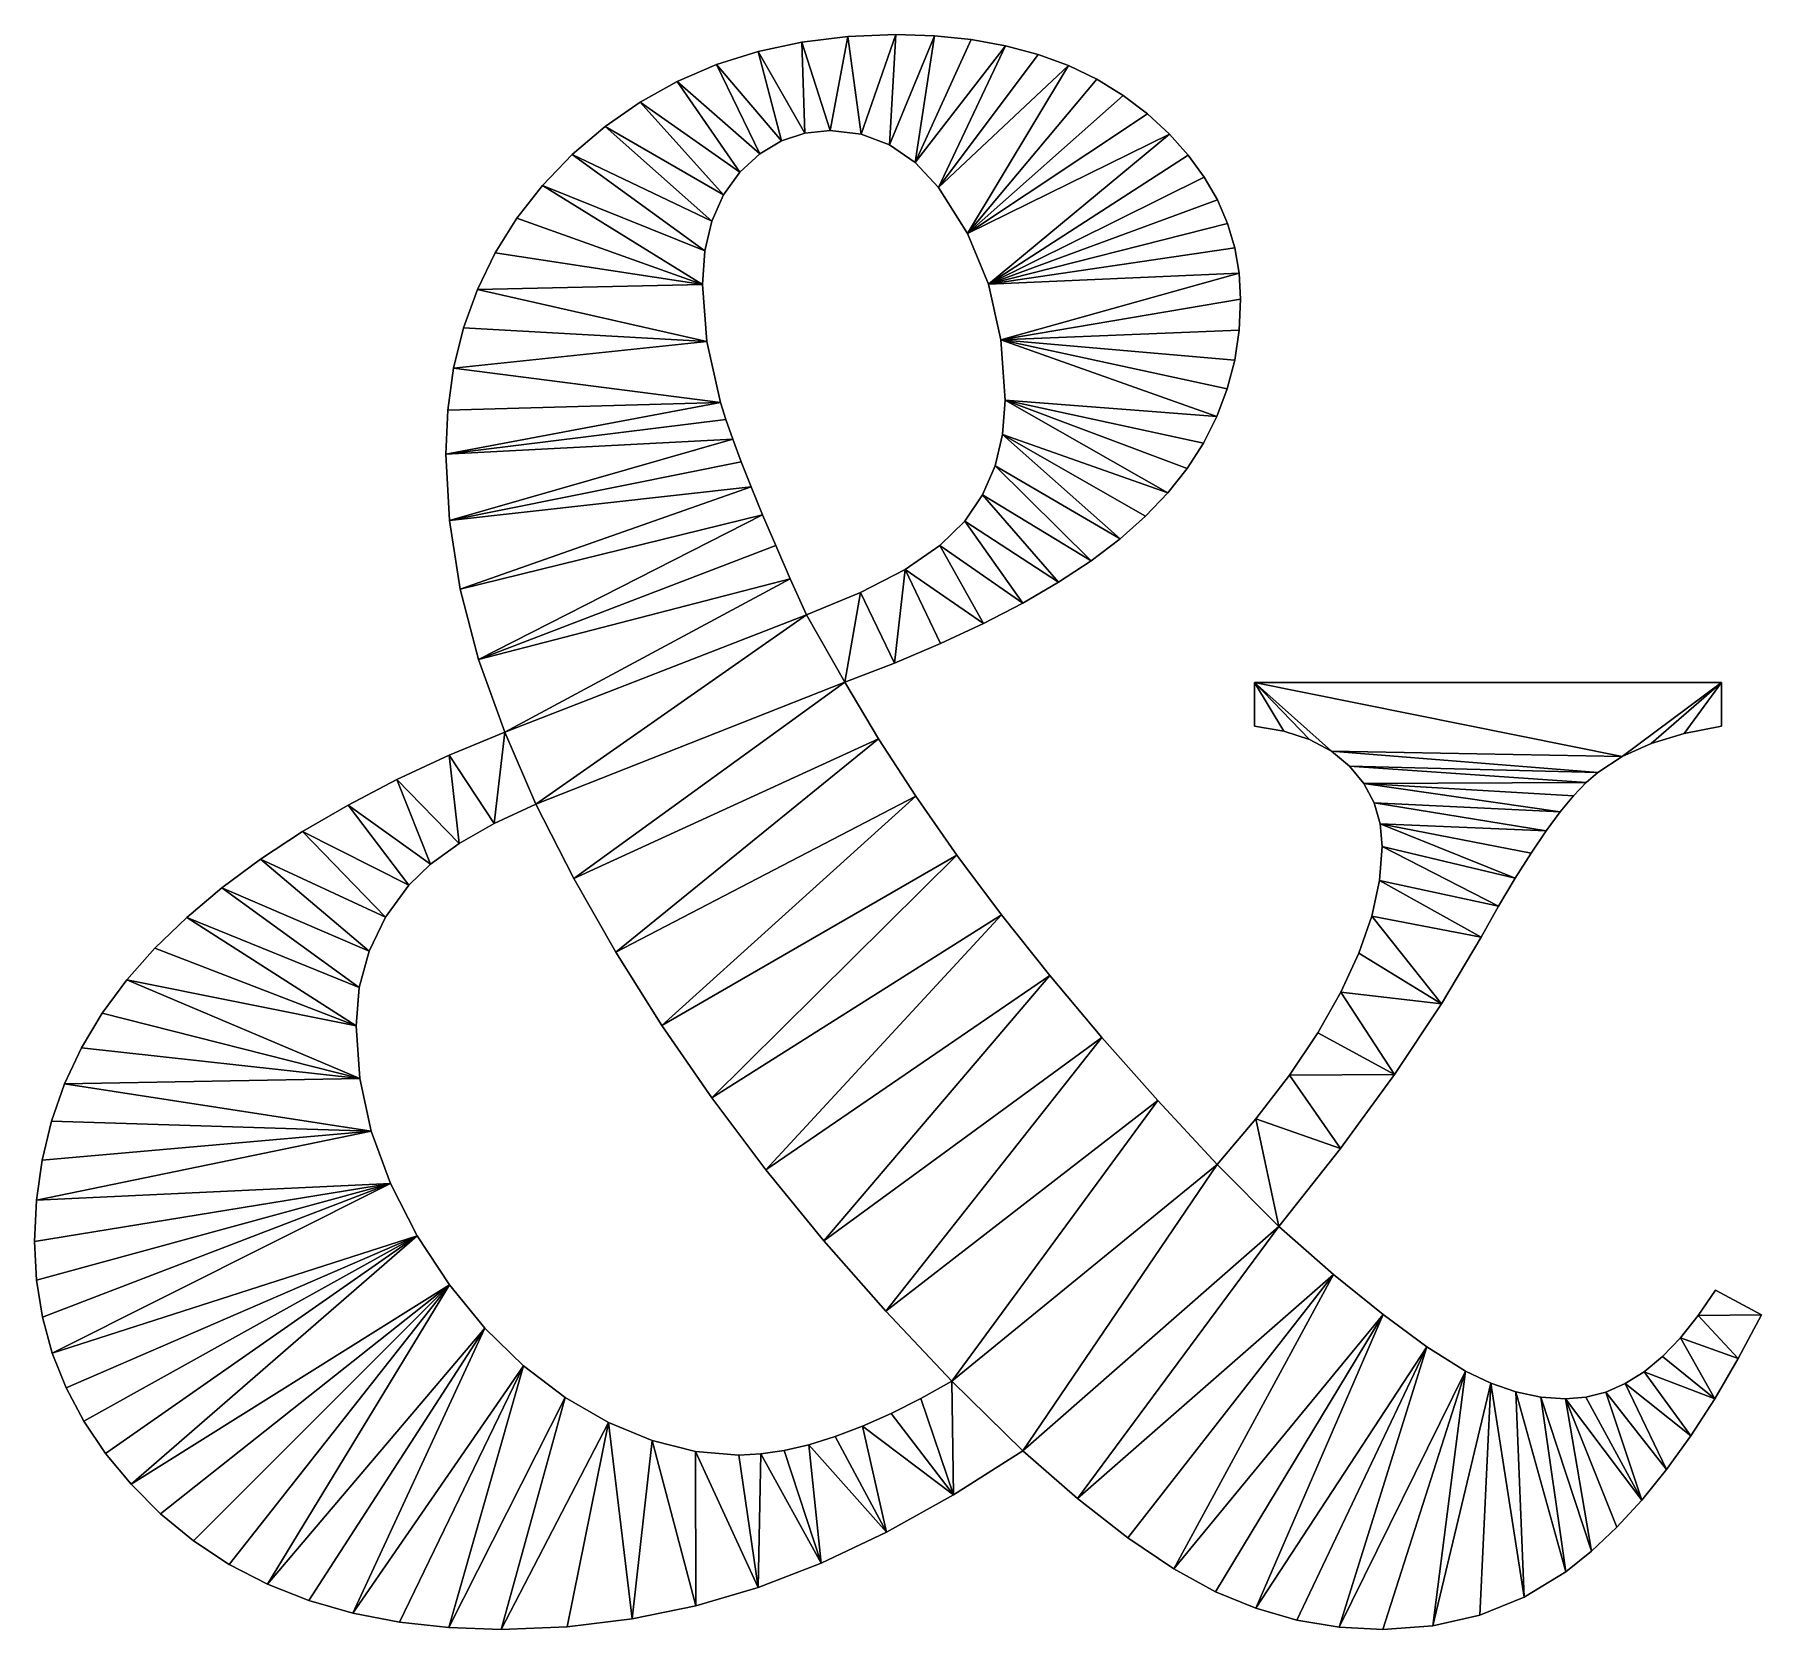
# Model space of a CAD drawing. Header units: metres. Extents: x 0.06 to 1.11, y -0.02 to 0.95.
import ezdxf

# ---------------------------------------------------------------- set-up
doc = ezdxf.new("R2010")
doc.units = ezdxf.units.M

msp = doc.modelspace()

# ---------------------------------------------------------------- meshes
at = {"layer": 'Armanisoft_0', "linetype": 'CONTINUOUS'}
mesh = msp.add_polyface(dxfattribs=at)
corners = [(0.578643, 0.886873), (0.582551, 0.954268), (0.606178, 0.953509), (0.5944, 0.875989), (0.561314, 0.893403), (0.5531, 0.953122), (0.542412, 0.895579), (0.524993, 0.949683), (0.526871, 0.893988), (0.498233, 0.943951), (0.512484, 0.889215), (0.472817, 0.935926), (0.499252, 0.881261), (0.448747, 0.925609), (0.487175, 0.870124), (0.578643, 0.886873, 0.229421), (0.606178, 0.953509, 0.229421), (0.582551, 0.954268, 0.229421), (0.5944, 0.875989, 0.229421), (0.561314, 0.893403, 0.229421), (0.5531, 0.953122, 0.229421), (0.542412, 0.895579, 0.229421), (0.524993, 0.949683, 0.229421), (0.526871, 0.893988, 0.229421), (0.498233, 0.943951, 0.229421), (0.512484, 0.889215, 0.229421), (0.472817, 0.935926, 0.229421), (0.499252, 0.881261, 0.229421), (0.448747, 0.925609, 0.229421), (0.487175, 0.870124, 0.229421), (0.477114, 0.856279, 0.229421), (0.426023, 0.912999, 0.229421), (0.498233, 0.943951), (0.472817, 0.935926), (0.472817, 0.935926, 0.229421), (0.498233, 0.943951, 0.229421), (0.524993, 0.949683), (0.524993, 0.949683, 0.229421), (0.5531, 0.953122), (0.5531, 0.953122, 0.229421), (0.582551, 0.954268), (0.582551, 0.954268, 0.229421), (0.606178, 0.953509), (0.606178, 0.953509, 0.229421), (0.578643, 0.886873), (0.5944, 0.875989), (0.5944, 0.875989, 0.229421), (0.578643, 0.886873, 0.229421), (0.561314, 0.893403), (0.561314, 0.893403, 0.229421), (0.542412, 0.895579), (0.542412, 0.895579, 0.229421), (0.526871, 0.893988), (0.526871, 0.893988, 0.229421), (0.512484, 0.889215), (0.512484, 0.889215, 0.229421), (0.499252, 0.881261), (0.499252, 0.881261, 0.229421), (0.487175, 0.870124), (0.487175, 0.870124, 0.229421), (0.477114, 0.856279), (0.477114, 0.856279, 0.229421), (0.469926, 0.8402), (0.469926, 0.8402, 0.229421), (0.465614, 0.821887), (0.465614, 0.821887, 0.229421), (0.464177, 0.80134), (0.464177, 0.80134, 0.229421), (0.46695, 0.766506), (0.46695, 0.766506, 0.229421), (0.475268, 0.729246), (0.475268, 0.729246, 0.229421), (0.478516, 0.718802), (0.478516, 0.718802, 0.229421)]
mesh.append_faces([[corners[k] for k in face] for face in [(0, 1, 2), (0, 2, 3), (4, 5, 1), (4, 1, 0), (6, 7, 5), (6, 5, 4), (8, 9, 7), (8, 7, 6), (10, 11, 9), (10, 9, 8), (12, 13, 11), (12, 11, 10), (14, 13, 12), (15, 16, 17), (15, 18, 16), (19, 17, 20), (19, 15, 17), (21, 20, 22), (21, 19, 20), (23, 22, 24), (23, 21, 22), (25, 24, 26), (25, 23, 24), (27, 26, 28), (27, 25, 26), (29, 27, 28), (30, 29, 31), (32, 33, 34, 35), (36, 32, 35, 37), (38, 36, 37, 39), (40, 38, 39, 41), (42, 40, 41, 43), (44, 45, 46, 47), (48, 44, 47, 49), (50, 48, 49, 51), (52, 50, 51, 53), (54, 52, 53, 55), (56, 54, 55, 57), (58, 56, 57, 59), (60, 58, 59, 61), (62, 60, 61, 63), (64, 62, 63, 65), (66, 64, 65, 67), (68, 66, 67, 69), (70, 68, 69, 71), (72, 70, 71, 73)]])
mesh = msp.add_polyface(dxfattribs=at)
corners = [(0.639188, 0.80157), (0.749849, 0.89329), (0.761415, 0.880389), (0.771202, 0.866985), (0.77921, 0.853078), (0.785438, 0.838666), (0.626436, 0.832642), (0.688162, 0.935291), (0.705528, 0.926941), (0.721641, 0.917073), (0.736503, 0.905687), (0.608583, 0.860752), (0.649674, 0.947437), (0.669544, 0.942123), (0.5944, 0.875989), (0.606178, 0.953509), (0.628552, 0.951232), (0.639188, 0.80157, 0.229421), (0.761415, 0.880389, 0.229421), (0.749849, 0.89329, 0.229421), (0.771202, 0.866985, 0.229421), (0.77921, 0.853078, 0.229421), (0.785438, 0.838666, 0.229421), (0.789886, 0.823752, 0.229421), (0.626436, 0.832642, 0.229421), (0.705528, 0.926941, 0.229421), (0.688162, 0.935291, 0.229421), (0.721641, 0.917073, 0.229421), (0.736503, 0.905687, 0.229421), (0.608583, 0.860752, 0.229421), (0.669544, 0.942123, 0.229421), (0.649674, 0.947437, 0.229421), (0.5944, 0.875989, 0.229421), (0.628552, 0.951232, 0.229421), (0.606178, 0.953509, 0.229421), (0.628552, 0.951232), (0.606178, 0.953509), (0.606178, 0.953509, 0.229421), (0.628552, 0.951232, 0.229421), (0.649674, 0.947437), (0.649674, 0.947437, 0.229421), (0.669544, 0.942123), (0.669544, 0.942123, 0.229421), (0.688162, 0.935291), (0.688162, 0.935291, 0.229421), (0.705528, 0.926941), (0.705528, 0.926941, 0.229421), (0.721641, 0.917073), (0.721641, 0.917073, 0.229421), (0.736503, 0.905687), (0.736503, 0.905687, 0.229421), (0.749849, 0.89329), (0.749849, 0.89329, 0.229421), (0.761415, 0.880389), (0.761415, 0.880389, 0.229421), (0.771202, 0.866985), (0.771202, 0.866985, 0.229421), (0.77921, 0.853078), (0.77921, 0.853078, 0.229421), (0.785438, 0.838666), (0.785438, 0.838666, 0.229421), (0.789886, 0.823752), (0.789886, 0.823752, 0.229421), (0.608583, 0.860752), (0.626436, 0.832642), (0.626436, 0.832642, 0.229421), (0.608583, 0.860752, 0.229421), (0.5944, 0.875989), (0.5944, 0.875989, 0.229421)]
mesh.append_faces([[corners[k] for k in face] for face in [(0, 1, 2), (0, 2, 3), (0, 3, 4), (0, 4, 5), (6, 7, 8), (6, 8, 9), (6, 9, 10), (6, 10, 1), (6, 1, 0), (11, 12, 13), (11, 13, 7), (11, 7, 6), (14, 15, 16), (14, 16, 12), (14, 12, 11), (17, 18, 19), (17, 20, 18), (17, 21, 20), (17, 22, 21), (17, 23, 22), (24, 25, 26), (24, 27, 25), (24, 28, 27), (24, 19, 28), (24, 17, 19), (29, 30, 31), (29, 26, 30), (29, 24, 26), (32, 33, 34), (32, 31, 33), (32, 29, 31), (35, 36, 37, 38), (39, 35, 38, 40), (41, 39, 40, 42), (43, 41, 42, 44), (45, 43, 44, 46), (47, 45, 46, 48), (49, 47, 48, 50), (51, 49, 50, 52), (53, 51, 52, 54), (55, 53, 54, 56), (57, 55, 56, 58), (59, 57, 58, 60), (61, 59, 60, 62), (63, 64, 65, 66), (67, 63, 66, 68)]])
mesh = msp.add_polyface(dxfattribs=at)
corners = [(0.487175, 0.870124), (0.426023, 0.912999), (0.448747, 0.925609), (0.477114, 0.856279), (0.404643, 0.898096), (0.469926, 0.8402), (0.384609, 0.8809), (0.465614, 0.821887), (0.366458, 0.861986), (0.464177, 0.80134), (0.326526, 0.798384), (0.337416, 0.820728), (0.350727, 0.841929), (0.46695, 0.766506), (0.312005, 0.750265), (0.318055, 0.774896), (0.475268, 0.729246), (0.307165, 0.697572), (0.308375, 0.72449), (0.478516, 0.718802), (0.487175, 0.870124, 0.229421), (0.448747, 0.925609, 0.229421), (0.426023, 0.912999, 0.229421), (0.477114, 0.856279, 0.229421), (0.404643, 0.898096, 0.229421), (0.469926, 0.8402, 0.229421), (0.384609, 0.8809, 0.229421), (0.465614, 0.821887, 0.229421), (0.366458, 0.861986, 0.229421), (0.464177, 0.80134, 0.229421), (0.337416, 0.820728, 0.229421), (0.326526, 0.798384, 0.229421), (0.350727, 0.841929, 0.229421), (0.46695, 0.766506, 0.229421), (0.318055, 0.774896, 0.229421), (0.312005, 0.750265, 0.229421), (0.475268, 0.729246, 0.229421), (0.308375, 0.72449, 0.229421), (0.307165, 0.697572, 0.229421), (0.478516, 0.718802, 0.229421), (0.312005, 0.750265), (0.308375, 0.72449), (0.308375, 0.72449, 0.229421), (0.312005, 0.750265, 0.229421), (0.318055, 0.774896), (0.318055, 0.774896, 0.229421), (0.326526, 0.798384), (0.326526, 0.798384, 0.229421), (0.337416, 0.820728), (0.337416, 0.820728, 0.229421), (0.350727, 0.841929), (0.350727, 0.841929, 0.229421), (0.366458, 0.861986), (0.366458, 0.861986, 0.229421), (0.384609, 0.8809), (0.384609, 0.8809, 0.229421), (0.404643, 0.898096), (0.404643, 0.898096, 0.229421), (0.426023, 0.912999), (0.426023, 0.912999, 0.229421), (0.448747, 0.925609), (0.448747, 0.925609, 0.229421), (0.472817, 0.935926), (0.472817, 0.935926, 0.229421)]
mesh.append_faces([[corners[k] for k in face] for face in [(0, 1, 2), (3, 4, 1), (3, 1, 0), (5, 6, 4), (5, 4, 3), (7, 8, 6), (7, 6, 5), (9, 10, 11), (9, 11, 12), (9, 12, 8), (9, 8, 7), (13, 14, 15), (13, 15, 10), (13, 10, 9), (16, 17, 18), (16, 18, 14), (16, 14, 13), (19, 17, 16), (20, 21, 22), (23, 22, 24), (25, 24, 26), (25, 23, 24), (27, 26, 28), (27, 25, 26), (29, 30, 31), (29, 32, 30), (29, 28, 32), (29, 27, 28), (33, 34, 35), (33, 31, 34), (33, 29, 31), (36, 37, 38), (36, 35, 37), (36, 33, 35), (39, 36, 38), (40, 41, 42, 43), (44, 40, 43, 45), (46, 44, 45, 47), (48, 46, 47, 49), (50, 48, 49, 51), (52, 50, 51, 53), (54, 52, 53, 55), (56, 54, 55, 57), (58, 56, 57, 59), (60, 58, 59, 61), (62, 60, 61, 63)]])
mesh = msp.add_polyface(dxfattribs=at)
corners = [(0.647846, 0.709674), (0.748899, 0.673843), (0.735262, 0.659615), (0.719659, 0.645875), (0.643214, 0.690405), (0.64939, 0.730542), (0.778899, 0.720593), (0.770717, 0.704332), (0.760717, 0.688749), (0.64684, 0.767537), (0.792555, 0.808334), (0.793445, 0.792412), (0.792536, 0.773441), (0.789809, 0.755148), (0.785263, 0.737532), (0.639188, 0.80157), (0.785438, 0.838666), (0.789886, 0.823752), (0.647846, 0.709674, 0.229421), (0.735262, 0.659615, 0.229421), (0.748899, 0.673843, 0.229421), (0.719659, 0.645875, 0.229421), (0.643214, 0.690405, 0.229421), (0.64939, 0.730542, 0.229421), (0.770717, 0.704332, 0.229421), (0.778899, 0.720593, 0.229421), (0.760717, 0.688749, 0.229421), (0.64684, 0.767537, 0.229421), (0.793445, 0.792412, 0.229421), (0.792555, 0.808334, 0.229421), (0.792536, 0.773441, 0.229421), (0.789809, 0.755148, 0.229421), (0.785263, 0.737532, 0.229421), (0.639188, 0.80157, 0.229421), (0.789886, 0.823752, 0.229421), (0.792555, 0.808334), (0.789886, 0.823752), (0.789886, 0.823752, 0.229421), (0.792555, 0.808334, 0.229421), (0.793445, 0.792412), (0.793445, 0.792412, 0.229421), (0.792536, 0.773441), (0.792536, 0.773441, 0.229421), (0.789809, 0.755148), (0.789809, 0.755148, 0.229421), (0.785263, 0.737532), (0.785263, 0.737532, 0.229421), (0.778899, 0.720593), (0.778899, 0.720593, 0.229421), (0.770717, 0.704332), (0.770717, 0.704332, 0.229421), (0.760717, 0.688749), (0.760717, 0.688749, 0.229421), (0.748899, 0.673843), (0.748899, 0.673843, 0.229421), (0.643214, 0.690405), (0.635494, 0.672737), (0.635494, 0.672737, 0.229421), (0.643214, 0.690405, 0.229421), (0.647846, 0.709674), (0.647846, 0.709674, 0.229421), (0.64939, 0.730542), (0.64939, 0.730542, 0.229421), (0.64684, 0.767537), (0.64684, 0.767537, 0.229421), (0.639188, 0.80157), (0.639188, 0.80157, 0.229421), (0.626436, 0.832642), (0.626436, 0.832642, 0.229421)]
mesh.append_faces([[corners[k] for k in face] for face in [(0, 1, 2), (0, 2, 3), (0, 3, 4), (5, 6, 7), (5, 7, 8), (5, 8, 1), (5, 1, 0), (9, 10, 11), (9, 11, 12), (9, 12, 13), (9, 13, 14), (9, 14, 6), (9, 6, 5), (15, 16, 17), (15, 17, 10), (15, 10, 9), (18, 19, 20), (18, 21, 19), (18, 22, 21), (23, 24, 25), (23, 26, 24), (23, 20, 26), (23, 18, 20), (27, 28, 29), (27, 30, 28), (27, 31, 30), (27, 32, 31), (27, 25, 32), (27, 23, 25), (33, 29, 34), (33, 27, 29), (35, 36, 37, 38), (39, 35, 38, 40), (41, 39, 40, 42), (43, 41, 42, 44), (45, 43, 44, 46), (47, 45, 46, 48), (49, 47, 48, 50), (51, 49, 50, 52), (53, 51, 52, 54), (55, 56, 57, 58), (59, 55, 58, 60), (61, 59, 60, 62), (63, 61, 62, 64), (65, 63, 64, 66), (67, 65, 66, 68)]])
mesh = msp.add_polyface(dxfattribs=at)
corners = [(0.482714, 0.706703), (0.309389, 0.656909), (0.307165, 0.697572), (0.493961, 0.677545), (0.316063, 0.615069), (0.501011, 0.660485), (0.327321, 0.571995), (0.51796, 0.621403), (0.3433, 0.527626), (0.362238, 0.483536), (0.52786, 0.599382), (0.336765, 0.471638), (0.309261, 0.513376), (0.31532, 0.459416), (0.277305, 0.498478), (0.297901, 0.446871), (0.247432, 0.482931), (0.28451, 0.434001), (0.219641, 0.466736), (0.270412, 0.414362), (0.193934, 0.449893), (0.482714, 0.706703, 0.229421), (0.307165, 0.697572, 0.229421), (0.309389, 0.656909, 0.229421), (0.493961, 0.677545, 0.229421), (0.316063, 0.615069, 0.229421), (0.501011, 0.660485, 0.229421), (0.327321, 0.571995, 0.229421), (0.51796, 0.621403, 0.229421), (0.3433, 0.527626, 0.229421), (0.336765, 0.471638, 0.229421), (0.309261, 0.513376, 0.229421), (0.362238, 0.483536, 0.229421), (0.31532, 0.459416, 0.229421), (0.277305, 0.498478, 0.229421), (0.297901, 0.446871, 0.229421), (0.247432, 0.482931, 0.229421), (0.28451, 0.434001, 0.229421), (0.219641, 0.466736, 0.229421), (0.270412, 0.414362, 0.229421), (0.193934, 0.449893, 0.229421), (0.193934, 0.449893), (0.170309, 0.432401), (0.170309, 0.432401, 0.229421), (0.193934, 0.449893, 0.229421), (0.219641, 0.466736), (0.219641, 0.466736, 0.229421), (0.247432, 0.482931), (0.247432, 0.482931, 0.229421), (0.277305, 0.498478), (0.277305, 0.498478, 0.229421), (0.309261, 0.513376), (0.309261, 0.513376, 0.229421), (0.3433, 0.527626), (0.3433, 0.527626, 0.229421), (0.327321, 0.571995), (0.327321, 0.571995, 0.229421), (0.316063, 0.615069), (0.316063, 0.615069, 0.229421), (0.309389, 0.656909), (0.309389, 0.656909, 0.229421), (0.307165, 0.697572), (0.307165, 0.697572, 0.229421), (0.308375, 0.72449), (0.308375, 0.72449, 0.229421), (0.336765, 0.471638), (0.362238, 0.483536), (0.362238, 0.483536, 0.229421), (0.336765, 0.471638, 0.229421), (0.31532, 0.459416), (0.31532, 0.459416, 0.229421), (0.297901, 0.446871), (0.297901, 0.446871, 0.229421), (0.28451, 0.434001), (0.28451, 0.434001, 0.229421), (0.385539, 0.437996), (0.385539, 0.437996, 0.229421)]
mesh.append_faces([[corners[k] for k in face] for face in [(0, 1, 2), (3, 4, 1), (5, 6, 4), (7, 8, 6), (9, 8, 10), (11, 12, 8), (11, 8, 9), (13, 14, 12), (13, 12, 11), (15, 16, 14), (15, 14, 13), (17, 18, 16), (17, 16, 15), (19, 20, 18), (19, 18, 17), (21, 22, 23), (24, 23, 25), (26, 25, 27), (28, 27, 29), (30, 29, 31), (30, 32, 29), (33, 31, 34), (33, 30, 31), (35, 34, 36), (35, 33, 34), (37, 36, 38), (37, 35, 36), (39, 38, 40), (39, 37, 38), (41, 42, 43, 44), (45, 41, 44, 46), (47, 45, 46, 48), (49, 47, 48, 50), (51, 49, 50, 52), (53, 51, 52, 54), (55, 53, 54, 56), (57, 55, 56, 58), (59, 57, 58, 60), (61, 59, 60, 62), (63, 61, 62, 64), (65, 66, 67, 68), (69, 65, 68, 70), (71, 69, 70, 72), (73, 71, 72, 74), (66, 75, 76, 67)]])
mesh = msp.add_polyface(dxfattribs=at)
corners = [(0.560957, 0.612992), (0.581654, 0.569738), (0.551254, 0.558099), (0.52786, 0.599382), (0.588127, 0.627077), (0.609939, 0.581678), (0.482714, 0.706703), (0.307165, 0.697572), (0.478516, 0.718802), (0.487862, 0.692951), (0.309389, 0.656909), (0.493961, 0.677545), (0.501011, 0.660485), (0.316063, 0.615069), (0.50901, 0.641771), (0.327321, 0.571995), (0.51796, 0.621403), (0.3433, 0.527626), (0.362238, 0.483536), (0.411273, 0.392864), (0.571826, 0.523519), (0.594658, 0.488282), (0.385539, 0.437996), (0.560957, 0.612992, 0.229421), (0.551254, 0.558099, 0.229421), (0.581654, 0.569738, 0.229421), (0.52786, 0.599382, 0.229421), (0.588127, 0.627077, 0.229421), (0.609939, 0.581678, 0.229421), (0.482714, 0.706703, 0.229421), (0.478516, 0.718802, 0.229421), (0.307165, 0.697572, 0.229421), (0.487862, 0.692951, 0.229421), (0.309389, 0.656909, 0.229421), (0.493961, 0.677545, 0.229421), (0.501011, 0.660485, 0.229421), (0.316063, 0.615069, 0.229421), (0.50901, 0.641771, 0.229421), (0.327321, 0.571995, 0.229421), (0.51796, 0.621403, 0.229421), (0.3433, 0.527626, 0.229421), (0.362238, 0.483536, 0.229421), (0.439441, 0.348139, 0.229421), (0.619749, 0.452387, 0.229421), (0.594658, 0.488282, 0.229421), (0.411273, 0.392864, 0.229421), (0.571826, 0.523519, 0.229421), (0.385539, 0.437996, 0.229421), (0.551254, 0.558099), (0.581654, 0.569738), (0.581654, 0.569738, 0.229421), (0.551254, 0.558099, 0.229421), (0.571826, 0.523519), (0.571826, 0.523519, 0.229421), (0.594658, 0.488282), (0.594658, 0.488282, 0.229421), (0.560957, 0.612992), (0.52786, 0.599382), (0.52786, 0.599382, 0.229421), (0.560957, 0.612992, 0.229421), (0.588127, 0.627077), (0.588127, 0.627077, 0.229421), (0.482714, 0.706703), (0.478516, 0.718802), (0.478516, 0.718802, 0.229421), (0.482714, 0.706703, 0.229421), (0.487862, 0.692951), (0.487862, 0.692951, 0.229421), (0.493961, 0.677545), (0.493961, 0.677545, 0.229421), (0.501011, 0.660485), (0.501011, 0.660485, 0.229421), (0.50901, 0.641771), (0.50901, 0.641771, 0.229421), (0.51796, 0.621403), (0.51796, 0.621403, 0.229421)]
mesh.append_faces([[corners[k] for k in face] for face in [(0, 1, 2), (0, 2, 3), (4, 5, 1), (4, 1, 0), (6, 7, 8), (9, 10, 6), (11, 10, 9), (12, 13, 11), (14, 15, 12), (16, 3, 17), (16, 15, 14), (18, 3, 2), (19, 20, 21), (22, 2, 20), (22, 18, 2), (22, 20, 19), (23, 24, 25), (23, 26, 24), (27, 25, 28), (27, 23, 25), (29, 30, 31), (32, 29, 33), (34, 32, 33), (35, 34, 36), (37, 35, 38), (39, 40, 26), (39, 37, 38), (41, 26, 40), (41, 24, 26), (42, 43, 44), (45, 44, 46), (47, 46, 24), (47, 24, 41), (47, 45, 46), (48, 49, 50, 51), (52, 48, 51, 53), (54, 52, 53, 55), (56, 57, 58, 59), (60, 56, 59, 61), (62, 63, 64, 65), (66, 62, 65, 67), (68, 66, 67, 69), (70, 68, 69, 71), (72, 70, 71, 73), (74, 72, 73, 75), (57, 74, 75, 58)]])
mesh = msp.add_polyface(dxfattribs=at)
corners = [(0.835599, 0.522978), (0.801829, 0.557927), (0.849018, 0.515846), (0.819869, 0.528113), (0.801829, 0.53125), (0.588127, 0.627077), (0.636111, 0.593917), (0.609939, 0.581678), (0.609369, 0.641635), (0.660169, 0.606457), (0.624685, 0.656668), (0.682113, 0.619296), (0.635494, 0.672737), (0.701943, 0.632436), (0.643214, 0.690405), (0.719659, 0.645875), (0.835599, 0.522978, 0.229421), (0.849018, 0.515846, 0.229421), (0.801829, 0.557927, 0.229421), (0.819869, 0.528113, 0.229421), (0.801829, 0.53125, 0.229421), (0.588127, 0.627077, 0.229421), (0.609939, 0.581678, 0.229421), (0.636111, 0.593917, 0.229421), (0.609369, 0.641635, 0.229421), (0.660169, 0.606457, 0.229421), (0.624685, 0.656668, 0.229421), (0.682113, 0.619296, 0.229421), (0.635494, 0.672737, 0.229421), (0.701943, 0.632436, 0.229421), (0.643214, 0.690405, 0.229421), (0.719659, 0.645875, 0.229421), (0.735262, 0.659615), (0.748899, 0.673843), (0.748899, 0.673843, 0.229421), (0.735262, 0.659615, 0.229421), (0.719659, 0.645875), (0.719659, 0.645875, 0.229421), (0.701943, 0.632436), (0.701943, 0.632436, 0.229421), (0.682113, 0.619296), (0.682113, 0.619296, 0.229421), (0.660169, 0.606457), (0.660169, 0.606457, 0.229421), (0.636111, 0.593917), (0.636111, 0.593917, 0.229421), (0.609939, 0.581678), (0.609939, 0.581678, 0.229421), (0.581654, 0.569738), (0.581654, 0.569738, 0.229421), (0.619749, 0.452387), (0.594658, 0.488282), (0.594658, 0.488282, 0.229421), (0.619749, 0.452387, 0.229421), (0.880034, 0.457551), (0.878457, 0.436804), (0.878457, 0.436804, 0.229421), (0.880034, 0.457551, 0.229421), (0.875057, 0.484297), (0.878789, 0.471465), (0.878789, 0.471465, 0.229421), (0.875057, 0.484297, 0.229421), (0.868836, 0.496048), (0.868836, 0.496048, 0.229421), (0.860127, 0.506717), (0.860127, 0.506717, 0.229421), (0.849018, 0.515846), (0.849018, 0.515846, 0.229421), (0.835599, 0.522978), (0.835599, 0.522978, 0.229421), (0.819869, 0.528113), (0.819869, 0.528113, 0.229421), (0.801829, 0.53125), (0.801829, 0.53125, 0.229421), (0.801829, 0.557927), (0.801829, 0.557927, 0.229421), (0.609369, 0.641635), (0.588127, 0.627077), (0.588127, 0.627077, 0.229421), (0.609369, 0.641635, 0.229421), (0.624685, 0.656668), (0.624685, 0.656668, 0.229421), (0.635494, 0.672737), (0.635494, 0.672737, 0.229421)]
mesh.append_faces([[corners[k] for k in face] for face in [(0, 1, 2), (3, 1, 0), (4, 1, 3), (5, 6, 7), (8, 9, 6), (8, 6, 5), (10, 11, 9), (10, 9, 8), (12, 13, 11), (12, 11, 10), (14, 15, 13), (14, 13, 12), (16, 17, 18), (19, 16, 18), (20, 19, 18), (21, 22, 23), (24, 23, 25), (24, 21, 23), (26, 25, 27), (26, 24, 25), (28, 27, 29), (28, 26, 27), (30, 29, 31), (30, 28, 29), (32, 33, 34, 35), (36, 32, 35, 37), (38, 36, 37, 39), (40, 38, 39, 41), (42, 40, 41, 43), (44, 42, 43, 45), (46, 44, 45, 47), (48, 46, 47, 49), (50, 51, 52, 53), (54, 55, 56, 57), (58, 59, 60, 61), (62, 58, 61, 63), (64, 62, 63, 65), (66, 64, 65, 67), (68, 66, 67, 69), (70, 68, 69, 71), (72, 70, 71, 73), (74, 72, 73, 75), (76, 77, 78, 79), (80, 76, 79, 81), (82, 80, 81, 83)]])
mesh = msp.add_polyface(dxfattribs=at)
corners = [(1.064796, 0.526803), (1.087652, 0.557927), (1.087652, 0.53125), (1.044548, 0.520593), (1.026907, 0.51262), (0.878789, 0.471465), (0.980302, 0.467091), (0.971124, 0.453593), (0.961431, 0.438277), (0.880034, 0.457551), (0.875057, 0.484297), (0.988966, 0.478768), (0.868836, 0.496048), (1.004752, 0.496665), (0.997116, 0.488626), (0.860127, 0.506717), (1.011874, 0.502884), (0.849018, 0.515846), (0.801829, 0.557927), (1.064796, 0.526803, 0.229421), (1.087652, 0.53125, 0.229421), (1.087652, 0.557927, 0.229421), (1.044548, 0.520593, 0.229421), (1.026907, 0.51262, 0.229421), (0.878789, 0.471465, 0.229421), (0.971124, 0.453593, 0.229421), (0.980302, 0.467091, 0.229421), (0.961431, 0.438277, 0.229421), (0.880034, 0.457551, 0.229421), (0.875057, 0.484297, 0.229421), (0.988966, 0.478768, 0.229421), (0.868836, 0.496048, 0.229421), (0.997116, 0.488626, 0.229421), (1.004752, 0.496665, 0.229421), (0.860127, 0.506717, 0.229421), (1.011874, 0.502884, 0.229421), (0.849018, 0.515846, 0.229421), (0.801829, 0.557927, 0.229421), (1.087652, 0.557927), (0.801829, 0.557927), (0.801829, 0.557927, 0.229421), (1.087652, 0.557927, 0.229421), (1.087652, 0.53125), (1.087652, 0.53125, 0.229421), (1.064796, 0.526803), (1.064796, 0.526803, 0.229421), (1.044548, 0.520593), (1.044548, 0.520593, 0.229421), (1.026907, 0.51262), (1.026907, 0.51262, 0.229421), (1.011874, 0.502884), (1.011874, 0.502884, 0.229421), (1.004752, 0.496665), (1.004752, 0.496665, 0.229421), (0.997116, 0.488626), (0.997116, 0.488626, 0.229421), (0.988966, 0.478768), (0.988966, 0.478768, 0.229421), (0.980302, 0.467091), (0.980302, 0.467091, 0.229421), (0.971124, 0.453593), (0.971124, 0.453593, 0.229421), (0.878789, 0.471465), (0.880034, 0.457551), (0.880034, 0.457551, 0.229421), (0.878789, 0.471465, 0.229421)]
mesh.append_faces([[corners[k] for k in face] for face in [(0, 1, 2), (3, 1, 0), (4, 1, 3), (5, 6, 7), (5, 7, 8), (5, 8, 9), (10, 11, 6), (10, 6, 5), (12, 13, 14), (12, 14, 11), (12, 11, 10), (15, 16, 13), (15, 13, 12), (17, 4, 16), (17, 16, 15), (18, 1, 4), (18, 4, 17), (19, 20, 21), (22, 19, 21), (23, 22, 21), (24, 25, 26), (24, 27, 25), (24, 28, 27), (29, 26, 30), (29, 24, 26), (31, 32, 33), (31, 30, 32), (31, 29, 30), (34, 33, 35), (34, 31, 33), (36, 35, 23), (36, 34, 35), (37, 23, 21), (37, 36, 23), (38, 39, 40, 41), (42, 38, 41, 43), (44, 42, 43, 45), (46, 44, 45, 47), (48, 46, 47, 49), (50, 48, 49, 51), (52, 50, 51, 53), (54, 52, 53, 55), (56, 54, 55, 57), (58, 56, 57, 59), (60, 58, 59, 61), (62, 63, 64, 65)]])
mesh = msp.add_polyface(dxfattribs=at)
corners = [(0.331149, 0.162927), (0.198158, 0.006293), (0.30949, 0.189444), (0.354752, 0.139973), (0.25025, -0.011393), (0.380298, 0.120583), (0.309117, -0.020236), (0.562085, 0.102961), (0.576708, 0.038129), (0.54534, 0.096617), (0.579574, 0.110744), (0.617825, 0.061034), (0.503076, 0.259911), (0.676712, 0.378621), (0.538544, 0.216408), (0.470042, 0.303821), (0.619749, 0.452387), (0.6471, 0.415833), (0.439441, 0.348139), (0.594658, 0.488282), (0.411273, 0.392864), (0.331149, 0.162927, 0.229421), (0.30949, 0.189444, 0.229421), (0.198158, 0.006293, 0.229421), (0.354752, 0.139973, 0.229421), (0.25025, -0.011393, 0.229421), (0.380298, 0.120583, 0.229421), (0.309117, -0.020236, 0.229421), (0.54534, 0.096617, 0.229421), (0.529383, 0.091694, 0.229421), (0.576708, 0.038129, 0.229421), (0.562085, 0.102961, 0.229421), (0.579574, 0.110744, 0.229421), (0.617825, 0.061034, 0.229421), (0.503076, 0.259911, 0.229421), (0.538544, 0.216408, 0.229421), (0.676712, 0.378621, 0.229421), (0.470042, 0.303821, 0.229421), (0.6471, 0.415833, 0.229421), (0.619749, 0.452387, 0.229421), (0.439441, 0.348139, 0.229421), (0.411273, 0.392864, 0.229421), (0.594658, 0.488282, 0.229421), (0.270412, 0.414362), (0.28451, 0.434001), (0.28451, 0.434001, 0.229421), (0.270412, 0.414362, 0.229421), (0.273374, 0.251449), (0.261659, 0.283496), (0.261659, 0.283496, 0.229421), (0.273374, 0.251449, 0.229421), (0.289775, 0.219525), (0.289775, 0.219525, 0.229421), (0.30949, 0.189444), (0.30949, 0.189444, 0.229421), (0.331149, 0.162927), (0.331149, 0.162927, 0.229421), (0.354752, 0.139973), (0.354752, 0.139973, 0.229421), (0.380298, 0.120583), (0.380298, 0.120583, 0.229421), (0.406823, 0.105175), (0.406823, 0.105175, 0.229421), (0.433366, 0.09417), (0.433366, 0.09417, 0.229421), (0.459924, 0.087567), (0.459924, 0.087567, 0.229421), (0.486499, 0.085366), (0.486499, 0.085366, 0.229421), (0.499962, 0.086069), (0.499962, 0.086069, 0.229421), (0.514256, 0.088179), (0.514256, 0.088179, 0.229421), (0.529383, 0.091694), (0.529383, 0.091694, 0.229421), (0.54534, 0.096617), (0.54534, 0.096617, 0.229421), (0.562085, 0.102961), (0.562085, 0.102961, 0.229421), (0.579574, 0.110744), (0.579574, 0.110744, 0.229421), (0.597805, 0.119965), (0.597805, 0.119965, 0.229421), (0.538544, 0.216408), (0.576445, 0.173312), (0.576445, 0.173312, 0.229421), (0.538544, 0.216408, 0.229421), (0.503076, 0.259911), (0.503076, 0.259911, 0.229421), (0.470042, 0.303821), (0.470042, 0.303821, 0.229421), (0.439441, 0.348139), (0.439441, 0.348139, 0.229421), (0.411273, 0.392864), (0.411273, 0.392864, 0.229421), (0.385539, 0.437996), (0.385539, 0.437996, 0.229421)]
mesh.append_faces([[corners[k] for k in face] for face in [(0, 1, 2), (3, 4, 0), (5, 6, 3), (7, 8, 9), (10, 11, 7), (12, 13, 14), (15, 16, 17), (15, 17, 12), (18, 19, 16), (18, 16, 15), (20, 19, 18), (21, 22, 23), (24, 21, 25), (26, 24, 27), (28, 29, 30), (31, 28, 30), (32, 31, 33), (34, 35, 36), (37, 38, 39), (37, 34, 38), (40, 37, 39), (41, 40, 42), (43, 44, 45, 46), (47, 48, 49, 50), (51, 47, 50, 52), (53, 51, 52, 54), (55, 53, 54, 56), (57, 55, 56, 58), (59, 57, 58, 60), (61, 59, 60, 62), (63, 61, 62, 64), (65, 63, 64, 66), (67, 65, 66, 68), (69, 67, 68, 70), (71, 69, 70, 72), (73, 71, 72, 74), (75, 73, 74, 76), (77, 75, 76, 78), (79, 77, 78, 80), (81, 79, 80, 82), (83, 84, 85, 86), (87, 83, 86, 88), (89, 87, 88, 90), (91, 89, 90, 92), (93, 91, 92, 94), (95, 93, 94, 96)]])
mesh = msp.add_polyface(dxfattribs=at)
corners = [(1.112043, 0.171091), (1.073336, 0.170655), (1.083841, 0.186264), (1.097868, 0.144423), (1.06256, 0.157127), (1.083468, 0.119759), (1.040199, 0.136315), (1.051515, 0.14568), (1.068841, 0.0971), (1.028614, 0.12903), (0.873726, 0.415038), (0.940503, 0.402184), (0.916305, 0.361317), (0.878457, 0.436804), (0.951224, 0.42114), (0.880034, 0.457551), (0.961431, 0.438277), (1.112043, 0.171091, 0.229421), (1.083841, 0.186264, 0.229421), (1.073336, 0.170655, 0.229421), (1.097868, 0.144423, 0.229421), (1.06256, 0.157127, 0.229421), (1.083468, 0.119759, 0.229421), (1.051515, 0.14568, 0.229421), (1.040199, 0.136315, 0.229421), (1.068841, 0.0971, 0.229421), (1.028614, 0.12903, 0.229421), (0.873726, 0.415038, 0.229421), (0.916305, 0.361317, 0.229421), (0.940503, 0.402184, 0.229421), (0.878457, 0.436804, 0.229421), (0.951224, 0.42114, 0.229421), (0.880034, 0.457551, 0.229421), (0.961431, 0.438277, 0.229421), (0.961431, 0.438277), (0.971124, 0.453593), (0.971124, 0.453593, 0.229421), (0.961431, 0.438277, 0.229421), (0.951224, 0.42114), (0.951224, 0.42114, 0.229421), (0.940503, 0.402184), (0.940503, 0.402184, 0.229421), (0.916305, 0.361317), (0.916305, 0.361317, 0.229421), (0.887622, 0.318181), (0.887622, 0.318181, 0.229421), (0.931007, 0.136745), (0.90744, 0.151623), (0.90744, 0.151623, 0.229421), (0.931007, 0.136745, 0.229421), (0.946477, 0.129272), (0.946477, 0.129272, 0.229421), (0.961839, 0.123935), (0.961839, 0.123935, 0.229421), (0.977093, 0.120732), (0.977093, 0.120732, 0.229421), (0.99224, 0.119665), (0.99224, 0.119665, 0.229421), (1.004635, 0.120705), (1.004635, 0.120705, 0.229421), (1.016759, 0.123827), (1.016759, 0.123827, 0.229421), (1.028614, 0.12903), (1.028614, 0.12903, 0.229421), (1.040199, 0.136315), (1.040199, 0.136315, 0.229421), (1.051515, 0.14568), (1.051515, 0.14568, 0.229421), (1.06256, 0.157127), (1.06256, 0.157127, 0.229421), (1.073336, 0.170655), (1.073336, 0.170655, 0.229421), (1.083841, 0.186264), (1.083841, 0.186264, 0.229421), (1.112043, 0.171091), (1.112043, 0.171091, 0.229421), (1.097868, 0.144423), (1.097868, 0.144423, 0.229421), (1.083468, 0.119759), (1.083468, 0.119759, 0.229421)]
mesh.append_faces([[corners[k] for k in face] for face in [(0, 1, 2), (3, 4, 1), (3, 1, 0), (5, 6, 7), (5, 7, 4), (5, 4, 3), (8, 9, 6), (10, 11, 12), (13, 14, 11), (13, 11, 10), (15, 16, 14), (15, 14, 13), (17, 18, 19), (20, 19, 21), (20, 17, 19), (22, 23, 24), (22, 21, 23), (22, 20, 21), (25, 24, 26), (25, 22, 24), (27, 28, 29), (30, 29, 31), (30, 27, 29), (32, 31, 33), (32, 30, 31), (34, 35, 36, 37), (38, 34, 37, 39), (40, 38, 39, 41), (42, 40, 41, 43), (44, 42, 43, 45), (46, 47, 48, 49), (50, 46, 49, 51), (52, 50, 51, 53), (54, 52, 53, 55), (56, 54, 55, 57), (58, 56, 57, 59), (60, 58, 59, 61), (62, 60, 61, 63), (64, 62, 63, 65), (66, 64, 65, 67), (68, 66, 67, 69), (70, 68, 69, 71), (72, 70, 71, 73), (74, 72, 73, 75), (76, 74, 75, 77), (78, 76, 77, 79)]])
mesh = msp.add_polyface(dxfattribs=at)
corners = [(0.260342, 0.393475), (0.170309, 0.432401), (0.193934, 0.449893), (0.270412, 0.414362), (0.254301, 0.371341), (0.148768, 0.41426), (0.252287, 0.347959), (0.112043, 0.375942), (0.129309, 0.395471), (0.25463, 0.315666), (0.074057, 0.312357), (0.084417, 0.334385), (0.097079, 0.35558), (0.261659, 0.283496), (0.056791, 0.241278), (0.060245, 0.265804), (0.066, 0.289497), (0.273374, 0.251449), (0.260342, 0.393475, 0.229421), (0.193934, 0.449893, 0.229421), (0.170309, 0.432401, 0.229421), (0.270412, 0.414362, 0.229421), (0.254301, 0.371341, 0.229421), (0.148768, 0.41426, 0.229421), (0.252287, 0.347959, 0.229421), (0.129309, 0.395471, 0.229421), (0.112043, 0.375942, 0.229421), (0.25463, 0.315666, 0.229421), (0.084417, 0.334385, 0.229421), (0.074057, 0.312357, 0.229421), (0.097079, 0.35558, 0.229421), (0.261659, 0.283496, 0.229421), (0.060245, 0.265804, 0.229421), (0.056791, 0.241278, 0.229421), (0.066, 0.289497, 0.229421), (0.273374, 0.251449, 0.229421), (0.060245, 0.265804), (0.056791, 0.241278), (0.056791, 0.241278, 0.229421), (0.060245, 0.265804, 0.229421), (0.066, 0.289497), (0.066, 0.289497, 0.229421), (0.074057, 0.312357), (0.074057, 0.312357, 0.229421), (0.084417, 0.334385), (0.084417, 0.334385, 0.229421), (0.097079, 0.35558), (0.097079, 0.35558, 0.229421), (0.112043, 0.375942), (0.112043, 0.375942, 0.229421), (0.129309, 0.395471), (0.129309, 0.395471, 0.229421), (0.148768, 0.41426), (0.148768, 0.41426, 0.229421), (0.170309, 0.432401), (0.170309, 0.432401, 0.229421), (0.260342, 0.393475), (0.270412, 0.414362), (0.270412, 0.414362, 0.229421), (0.260342, 0.393475, 0.229421), (0.254301, 0.371341), (0.254301, 0.371341, 0.229421), (0.252287, 0.347959), (0.252287, 0.347959, 0.229421), (0.25463, 0.315666), (0.25463, 0.315666, 0.229421), (0.261659, 0.283496), (0.261659, 0.283496, 0.229421)]
mesh.append_faces([[corners[k] for k in face] for face in [(0, 1, 2), (0, 2, 3), (4, 5, 1), (4, 1, 0), (6, 7, 8), (6, 8, 5), (6, 5, 4), (9, 10, 11), (9, 11, 12), (9, 12, 7), (9, 7, 6), (13, 14, 15), (13, 15, 16), (13, 16, 10), (13, 10, 9), (17, 14, 13), (18, 19, 20), (18, 21, 19), (22, 20, 23), (22, 18, 20), (24, 25, 26), (24, 23, 25), (24, 22, 23), (27, 28, 29), (27, 30, 28), (27, 26, 30), (27, 24, 26), (31, 32, 33), (31, 34, 32), (31, 29, 34), (31, 27, 29), (35, 31, 33), (36, 37, 38, 39), (40, 36, 39, 41), (42, 40, 41, 43), (44, 42, 43, 45), (46, 44, 45, 47), (48, 46, 47, 49), (50, 48, 49, 51), (52, 50, 51, 53), (54, 52, 53, 55), (56, 57, 58, 59), (60, 56, 59, 61), (62, 60, 61, 63), (64, 62, 63, 65), (66, 64, 65, 67)]])
mesh = msp.add_polyface(dxfattribs=at)
corners = [(0.802759, 0.290917), (0.854455, 0.272774), (0.816803, 0.225097), (0.779104, 0.263035), (0.823261, 0.31778), (0.887622, 0.318181), (0.840608, 0.343624), (0.854801, 0.368448), (0.916305, 0.361317), (0.86584, 0.392253), (0.873726, 0.415038), (0.61678, 0.130624), (0.742713, 0.302222), (0.576445, 0.173312), (0.708582, 0.340751), (0.538544, 0.216408), (0.676712, 0.378621), (0.503076, 0.259911), (0.6471, 0.415833), (0.779104, 0.263035, 0.229421), (0.660233, 0.087957, 0.229421), (0.816803, 0.225097, 0.229421), (0.802759, 0.290917, 0.229421), (0.854455, 0.272774, 0.229421), (0.823261, 0.31778, 0.229421), (0.887622, 0.318181, 0.229421), (0.840608, 0.343624, 0.229421), (0.854801, 0.368448, 0.229421), (0.916305, 0.361317, 0.229421), (0.86584, 0.392253, 0.229421), (0.873726, 0.415038, 0.229421), (0.61678, 0.130624, 0.229421), (0.742713, 0.302222, 0.229421), (0.576445, 0.173312, 0.229421), (0.708582, 0.340751, 0.229421), (0.538544, 0.216408, 0.229421), (0.676712, 0.378621, 0.229421), (0.503076, 0.259911, 0.229421), (0.6471, 0.415833, 0.229421), (0.854455, 0.272774), (0.887622, 0.318181), (0.887622, 0.318181, 0.229421), (0.854455, 0.272774, 0.229421), (0.816803, 0.225097), (0.816803, 0.225097, 0.229421), (0.850338, 0.195799), (0.850338, 0.195799, 0.229421), (0.6471, 0.415833), (0.619749, 0.452387), (0.619749, 0.452387, 0.229421), (0.6471, 0.415833, 0.229421), (0.676712, 0.378621), (0.676712, 0.378621, 0.229421), (0.708582, 0.340751), (0.708582, 0.340751, 0.229421), (0.742713, 0.302222), (0.742713, 0.302222, 0.229421), (0.779104, 0.263035), (0.779104, 0.263035, 0.229421), (0.802759, 0.290917), (0.802759, 0.290917, 0.229421), (0.823261, 0.31778), (0.823261, 0.31778, 0.229421), (0.840608, 0.343624), (0.840608, 0.343624, 0.229421), (0.854801, 0.368448), (0.854801, 0.368448, 0.229421), (0.86584, 0.392253), (0.86584, 0.392253, 0.229421), (0.873726, 0.415038), (0.873726, 0.415038, 0.229421), (0.878457, 0.436804), (0.878457, 0.436804, 0.229421)]
mesh.append_faces([[corners[k] for k in face] for face in [(0, 1, 2), (0, 2, 3), (4, 5, 1), (4, 1, 0), (6, 5, 4), (7, 8, 5), (7, 5, 6), (9, 8, 7), (10, 8, 9), (11, 12, 3), (13, 14, 12), (13, 12, 11), (15, 16, 14), (15, 14, 13), (17, 18, 16), (19, 20, 21), (22, 21, 23), (22, 19, 21), (24, 23, 25), (24, 22, 23), (26, 24, 25), (27, 25, 28), (27, 26, 25), (29, 27, 28), (30, 29, 28), (31, 19, 32), (33, 32, 34), (33, 31, 32), (35, 34, 36), (35, 33, 34), (37, 36, 38), (39, 40, 41, 42), (43, 39, 42, 44), (45, 43, 44, 46), (47, 48, 49, 50), (51, 47, 50, 52), (53, 51, 52, 54), (55, 53, 54, 56), (57, 55, 56, 58), (59, 57, 58, 60), (61, 59, 60, 62), (63, 61, 62, 64), (65, 63, 64, 66), (67, 65, 66, 68), (69, 67, 68, 70), (71, 69, 70, 72)]])
mesh = msp.add_polyface(dxfattribs=at)
corners = [(0.853772, -0.019904), (0.931007, 0.136745), (0.880335, -0.021341), (0.827877, -0.015593), (0.90744, 0.151623), (0.802651, -0.008407), (0.88055, 0.171308), (0.778093, 0.001653), (0.75256, 0.01567), (0.850338, 0.195799), (0.724405, 0.034726), (0.693629, 0.058822), (0.816803, 0.225097), (0.660233, 0.087957), (0.779104, 0.263035), (0.597805, 0.119965), (0.617825, 0.061034), (0.579574, 0.110744), (0.61678, 0.130624), (0.853772, -0.019904, 0.229421), (0.880335, -0.021341, 0.229421), (0.931007, 0.136745, 0.229421), (0.827877, -0.015593, 0.229421), (0.90744, 0.151623, 0.229421), (0.802651, -0.008407, 0.229421), (0.88055, 0.171308, 0.229421), (0.778093, 0.001653, 0.229421), (0.75256, 0.01567, 0.229421), (0.850338, 0.195799, 0.229421), (0.724405, 0.034726, 0.229421), (0.693629, 0.058822, 0.229421), (0.816803, 0.225097, 0.229421), (0.660233, 0.087957, 0.229421), (0.597805, 0.119965, 0.229421), (0.579574, 0.110744, 0.229421), (0.617825, 0.061034, 0.229421), (0.61678, 0.130624, 0.229421), (0.779104, 0.263035, 0.229421), (0.88055, 0.171308), (0.850338, 0.195799), (0.850338, 0.195799, 0.229421), (0.88055, 0.171308, 0.229421), (0.90744, 0.151623), (0.90744, 0.151623, 0.229421), (0.853772, -0.019904), (0.880335, -0.021341), (0.880335, -0.021341, 0.229421), (0.853772, -0.019904, 0.229421), (0.827877, -0.015593), (0.827877, -0.015593, 0.229421), (0.802651, -0.008407), (0.802651, -0.008407, 0.229421), (0.778093, 0.001653), (0.778093, 0.001653, 0.229421), (0.75256, 0.01567), (0.75256, 0.01567, 0.229421), (0.724405, 0.034726), (0.724405, 0.034726, 0.229421), (0.693629, 0.058822), (0.693629, 0.058822, 0.229421), (0.660233, 0.087957), (0.660233, 0.087957, 0.229421), (0.617825, 0.061034), (0.617825, 0.061034, 0.229421), (0.576708, 0.038129), (0.576708, 0.038129, 0.229421), (0.61678, 0.130624), (0.597805, 0.119965), (0.597805, 0.119965, 0.229421), (0.61678, 0.130624, 0.229421), (0.576445, 0.173312), (0.576445, 0.173312, 0.229421)]
mesh.append_faces([[corners[k] for k in face] for face in [(0, 1, 2), (3, 4, 0), (5, 6, 4), (5, 4, 3), (7, 6, 5), (8, 9, 6), (8, 6, 7), (10, 9, 8), (11, 12, 9), (11, 9, 10), (13, 12, 11), (14, 12, 13), (15, 16, 17), (18, 13, 16), (18, 14, 13), (18, 16, 15), (19, 20, 21), (22, 19, 23), (24, 23, 25), (24, 22, 23), (26, 24, 25), (27, 25, 28), (27, 26, 25), (29, 27, 28), (30, 28, 31), (30, 29, 28), (32, 30, 31), (33, 34, 35), (36, 35, 32), (36, 32, 37), (36, 33, 35), (38, 39, 40, 41), (42, 38, 41, 43), (44, 45, 46, 47), (48, 44, 47, 49), (50, 48, 49, 51), (52, 50, 51, 53), (54, 52, 53, 55), (56, 54, 55, 57), (58, 56, 57, 59), (60, 58, 59, 61), (62, 60, 61, 63), (64, 62, 63, 65), (66, 67, 68, 69), (70, 66, 69, 71)]])
mesh = msp.add_polyface(dxfattribs=at)
corners = [(0.273374, 0.251449), (0.06648, 0.147611), (0.060458, 0.169598), (0.056845, 0.192368), (0.05564, 0.21592), (0.056791, 0.241278), (0.289775, 0.219525), (0.114657, 0.067481), (0.099, 0.08634), (0.085751, 0.105982), (0.074911, 0.126405), (0.30949, 0.189444), (0.198158, 0.006293), (0.174653, 0.018453), (0.152841, 0.032823), (0.132723, 0.049404), (0.331149, 0.162927), (0.223357, -0.003655), (0.273374, 0.251449, 0.229421), (0.060458, 0.169598, 0.229421), (0.06648, 0.147611, 0.229421), (0.056845, 0.192368, 0.229421), (0.05564, 0.21592, 0.229421), (0.056791, 0.241278, 0.229421), (0.289775, 0.219525, 0.229421), (0.099, 0.08634, 0.229421), (0.114657, 0.067481, 0.229421), (0.085751, 0.105982, 0.229421), (0.074911, 0.126405, 0.229421), (0.30949, 0.189444, 0.229421), (0.174653, 0.018453, 0.229421), (0.198158, 0.006293, 0.229421), (0.152841, 0.032823, 0.229421), (0.132723, 0.049404, 0.229421), (0.331149, 0.162927, 0.229421), (0.223357, -0.003655, 0.229421), (0.25025, -0.011393), (0.278837, -0.01692), (0.278837, -0.01692, 0.229421), (0.25025, -0.011393, 0.229421), (0.223357, -0.003655), (0.223357, -0.003655, 0.229421), (0.198158, 0.006293), (0.198158, 0.006293, 0.229421), (0.174653, 0.018453), (0.174653, 0.018453, 0.229421), (0.152841, 0.032823), (0.152841, 0.032823, 0.229421), (0.132723, 0.049404), (0.132723, 0.049404, 0.229421), (0.114657, 0.067481), (0.114657, 0.067481, 0.229421), (0.099, 0.08634), (0.099, 0.08634, 0.229421), (0.085751, 0.105982), (0.085751, 0.105982, 0.229421), (0.074911, 0.126405), (0.074911, 0.126405, 0.229421), (0.06648, 0.147611), (0.06648, 0.147611, 0.229421), (0.060458, 0.169598), (0.060458, 0.169598, 0.229421), (0.056845, 0.192368), (0.056845, 0.192368, 0.229421), (0.05564, 0.21592), (0.05564, 0.21592, 0.229421), (0.056791, 0.241278), (0.056791, 0.241278, 0.229421)]
mesh.append_faces([[corners[k] for k in face] for face in [(0, 1, 2), (0, 2, 3), (0, 3, 4), (0, 4, 5), (6, 7, 8), (6, 8, 9), (6, 9, 10), (6, 10, 1), (6, 1, 0), (11, 12, 13), (11, 13, 14), (11, 14, 15), (11, 15, 7), (11, 7, 6), (16, 17, 12), (18, 19, 20), (18, 21, 19), (18, 22, 21), (18, 23, 22), (24, 25, 26), (24, 27, 25), (24, 28, 27), (24, 20, 28), (24, 18, 20), (29, 30, 31), (29, 32, 30), (29, 33, 32), (29, 26, 33), (29, 24, 26), (34, 31, 35), (36, 37, 38, 39), (40, 36, 39, 41), (42, 40, 41, 43), (44, 42, 43, 45), (46, 44, 45, 47), (48, 46, 47, 49), (50, 48, 49, 51), (52, 50, 51, 53), (54, 52, 53, 55), (56, 54, 55, 57), (58, 56, 57, 59), (60, 58, 59, 61), (62, 60, 61, 63), (64, 62, 63, 65), (66, 64, 65, 67)]])
mesh = msp.add_polyface(dxfattribs=at)
corners = [(0.331149, 0.162927), (0.25025, -0.011393), (0.223357, -0.003655), (0.354752, 0.139973), (0.309117, -0.020236), (0.278837, -0.01692), (0.380298, 0.120583), (0.341091, -0.021341), (0.406823, 0.105175), (0.421139, -0.014912), (0.381471, -0.019734), (0.433366, 0.09417), (0.460097, -0.006876), (0.459924, 0.087567), (0.498344, 0.004375), (0.486499, 0.085366), (0.499962, 0.086069), (0.536881, 0.019243), (0.514256, 0.088179), (0.529383, 0.091694), (0.576708, 0.038129), (0.54534, 0.096617), (0.562085, 0.102961), (0.617825, 0.061034), (0.331149, 0.162927, 0.229421), (0.223357, -0.003655, 0.229421), (0.25025, -0.011393, 0.229421), (0.354752, 0.139973, 0.229421), (0.278837, -0.01692, 0.229421), (0.309117, -0.020236, 0.229421), (0.380298, 0.120583, 0.229421), (0.341091, -0.021341, 0.229421), (0.406823, 0.105175, 0.229421), (0.381471, -0.019734, 0.229421), (0.421139, -0.014912, 0.229421), (0.433366, 0.09417, 0.229421), (0.460097, -0.006876, 0.229421), (0.459924, 0.087567, 0.229421), (0.498344, 0.004375, 0.229421), (0.486499, 0.085366, 0.229421), (0.499962, 0.086069, 0.229421), (0.536881, 0.019243, 0.229421), (0.514256, 0.088179, 0.229421), (0.529383, 0.091694, 0.229421), (0.576708, 0.038129, 0.229421), (0.562085, 0.102961, 0.229421), (0.617825, 0.061034, 0.229421), (0.536881, 0.019243), (0.576708, 0.038129), (0.576708, 0.038129, 0.229421), (0.536881, 0.019243, 0.229421), (0.498344, 0.004375), (0.498344, 0.004375, 0.229421), (0.460097, -0.006876), (0.460097, -0.006876, 0.229421), (0.421139, -0.014912), (0.421139, -0.014912, 0.229421), (0.381471, -0.019734), (0.381471, -0.019734, 0.229421), (0.341091, -0.021341), (0.341091, -0.021341, 0.229421), (0.309117, -0.020236), (0.309117, -0.020236, 0.229421), (0.278837, -0.01692), (0.278837, -0.01692, 0.229421)]
mesh.append_faces([[corners[k] for k in face] for face in [(0, 1, 2), (3, 4, 5), (3, 5, 1), (6, 7, 4), (8, 9, 10), (8, 10, 7), (8, 7, 6), (11, 12, 9), (11, 9, 8), (13, 14, 12), (13, 12, 11), (15, 14, 13), (16, 17, 14), (16, 14, 15), (18, 17, 16), (19, 20, 17), (19, 17, 18), (21, 20, 19), (22, 23, 20), (24, 25, 26), (27, 28, 29), (27, 26, 28), (30, 29, 31), (32, 33, 34), (32, 31, 33), (32, 30, 31), (35, 34, 36), (35, 32, 34), (37, 36, 38), (37, 35, 36), (39, 37, 38), (40, 38, 41), (40, 39, 38), (42, 40, 41), (43, 41, 44), (43, 42, 41), (45, 44, 46), (47, 48, 49, 50), (51, 47, 50, 52), (53, 51, 52, 54), (55, 53, 54, 56), (57, 55, 56, 58), (59, 57, 58, 60), (61, 59, 60, 62), (63, 61, 62, 64)]])
mesh = msp.add_polyface(dxfattribs=at)
corners = [(1.068841, 0.0971), (1.040199, 0.136315), (1.083468, 0.119759), (1.053988, 0.076446), (1.016759, 0.123827), (1.028614, 0.12903), (1.03891, 0.057796), (0.99224, 0.119665), (1.004635, 0.120705), (1.023605, 0.041151), (1.008075, 0.026511), (0.977093, 0.120732), (0.992318, 0.013876), (0.961839, 0.123935), (0.966939, -0.001532), (0.946477, 0.129272), (0.939815, -0.012537), (0.910947, -0.01914), (0.931007, 0.136745), (0.880335, -0.021341), (0.853772, -0.019904), (0.90744, 0.151623), (1.053988, 0.076446, 0.229421), (1.028614, 0.12903, 0.229421), (1.016759, 0.123827, 0.229421), (1.068841, 0.0971, 0.229421), (1.03891, 0.057796, 0.229421), (1.004635, 0.120705, 0.229421), (0.99224, 0.119665, 0.229421), (1.023605, 0.041151, 0.229421), (1.008075, 0.026511, 0.229421), (0.977093, 0.120732, 0.229421), (0.992318, 0.013876, 0.229421), (0.961839, 0.123935, 0.229421), (0.966939, -0.001532, 0.229421), (0.946477, 0.129272, 0.229421), (0.939815, -0.012537, 0.229421), (0.910947, -0.01914, 0.229421), (0.931007, 0.136745, 0.229421), (0.880335, -0.021341, 0.229421), (0.853772, -0.019904, 0.229421), (0.90744, 0.151623, 0.229421), (1.068841, 0.0971), (1.083468, 0.119759), (1.083468, 0.119759, 0.229421), (1.068841, 0.0971, 0.229421), (1.053988, 0.076446), (1.053988, 0.076446, 0.229421), (1.03891, 0.057796), (1.03891, 0.057796, 0.229421), (1.023605, 0.041151), (1.023605, 0.041151, 0.229421), (1.008075, 0.026511), (1.008075, 0.026511, 0.229421), (0.992318, 0.013876), (0.992318, 0.013876, 0.229421), (0.966939, -0.001532), (0.966939, -0.001532, 0.229421), (0.939815, -0.012537), (0.939815, -0.012537, 0.229421), (0.910947, -0.01914), (0.910947, -0.01914, 0.229421), (0.880335, -0.021341), (0.880335, -0.021341, 0.229421)]
mesh.append_faces([[corners[k] for k in face] for face in [(0, 1, 2), (3, 4, 5), (3, 5, 0), (6, 7, 8), (6, 8, 4), (6, 4, 3), (9, 7, 6), (10, 11, 7), (10, 7, 9), (12, 13, 11), (12, 11, 10), (14, 15, 13), (14, 13, 12), (16, 15, 14), (17, 18, 15), (17, 15, 16), (19, 18, 17), (20, 21, 18), (22, 23, 24), (22, 25, 23), (26, 27, 28), (26, 24, 27), (26, 22, 24), (29, 26, 28), (30, 28, 31), (30, 29, 28), (32, 31, 33), (32, 30, 31), (34, 33, 35), (34, 32, 33), (36, 34, 35), (37, 35, 38), (37, 36, 35), (39, 37, 38), (40, 38, 41), (42, 43, 44, 45), (46, 42, 45, 47), (48, 46, 47, 49), (50, 48, 49, 51), (52, 50, 51, 53), (54, 52, 53, 55), (56, 54, 55, 57), (58, 56, 57, 59), (60, 58, 59, 61), (62, 60, 61, 63)]])

doc.saveas('drawing.dxf')
